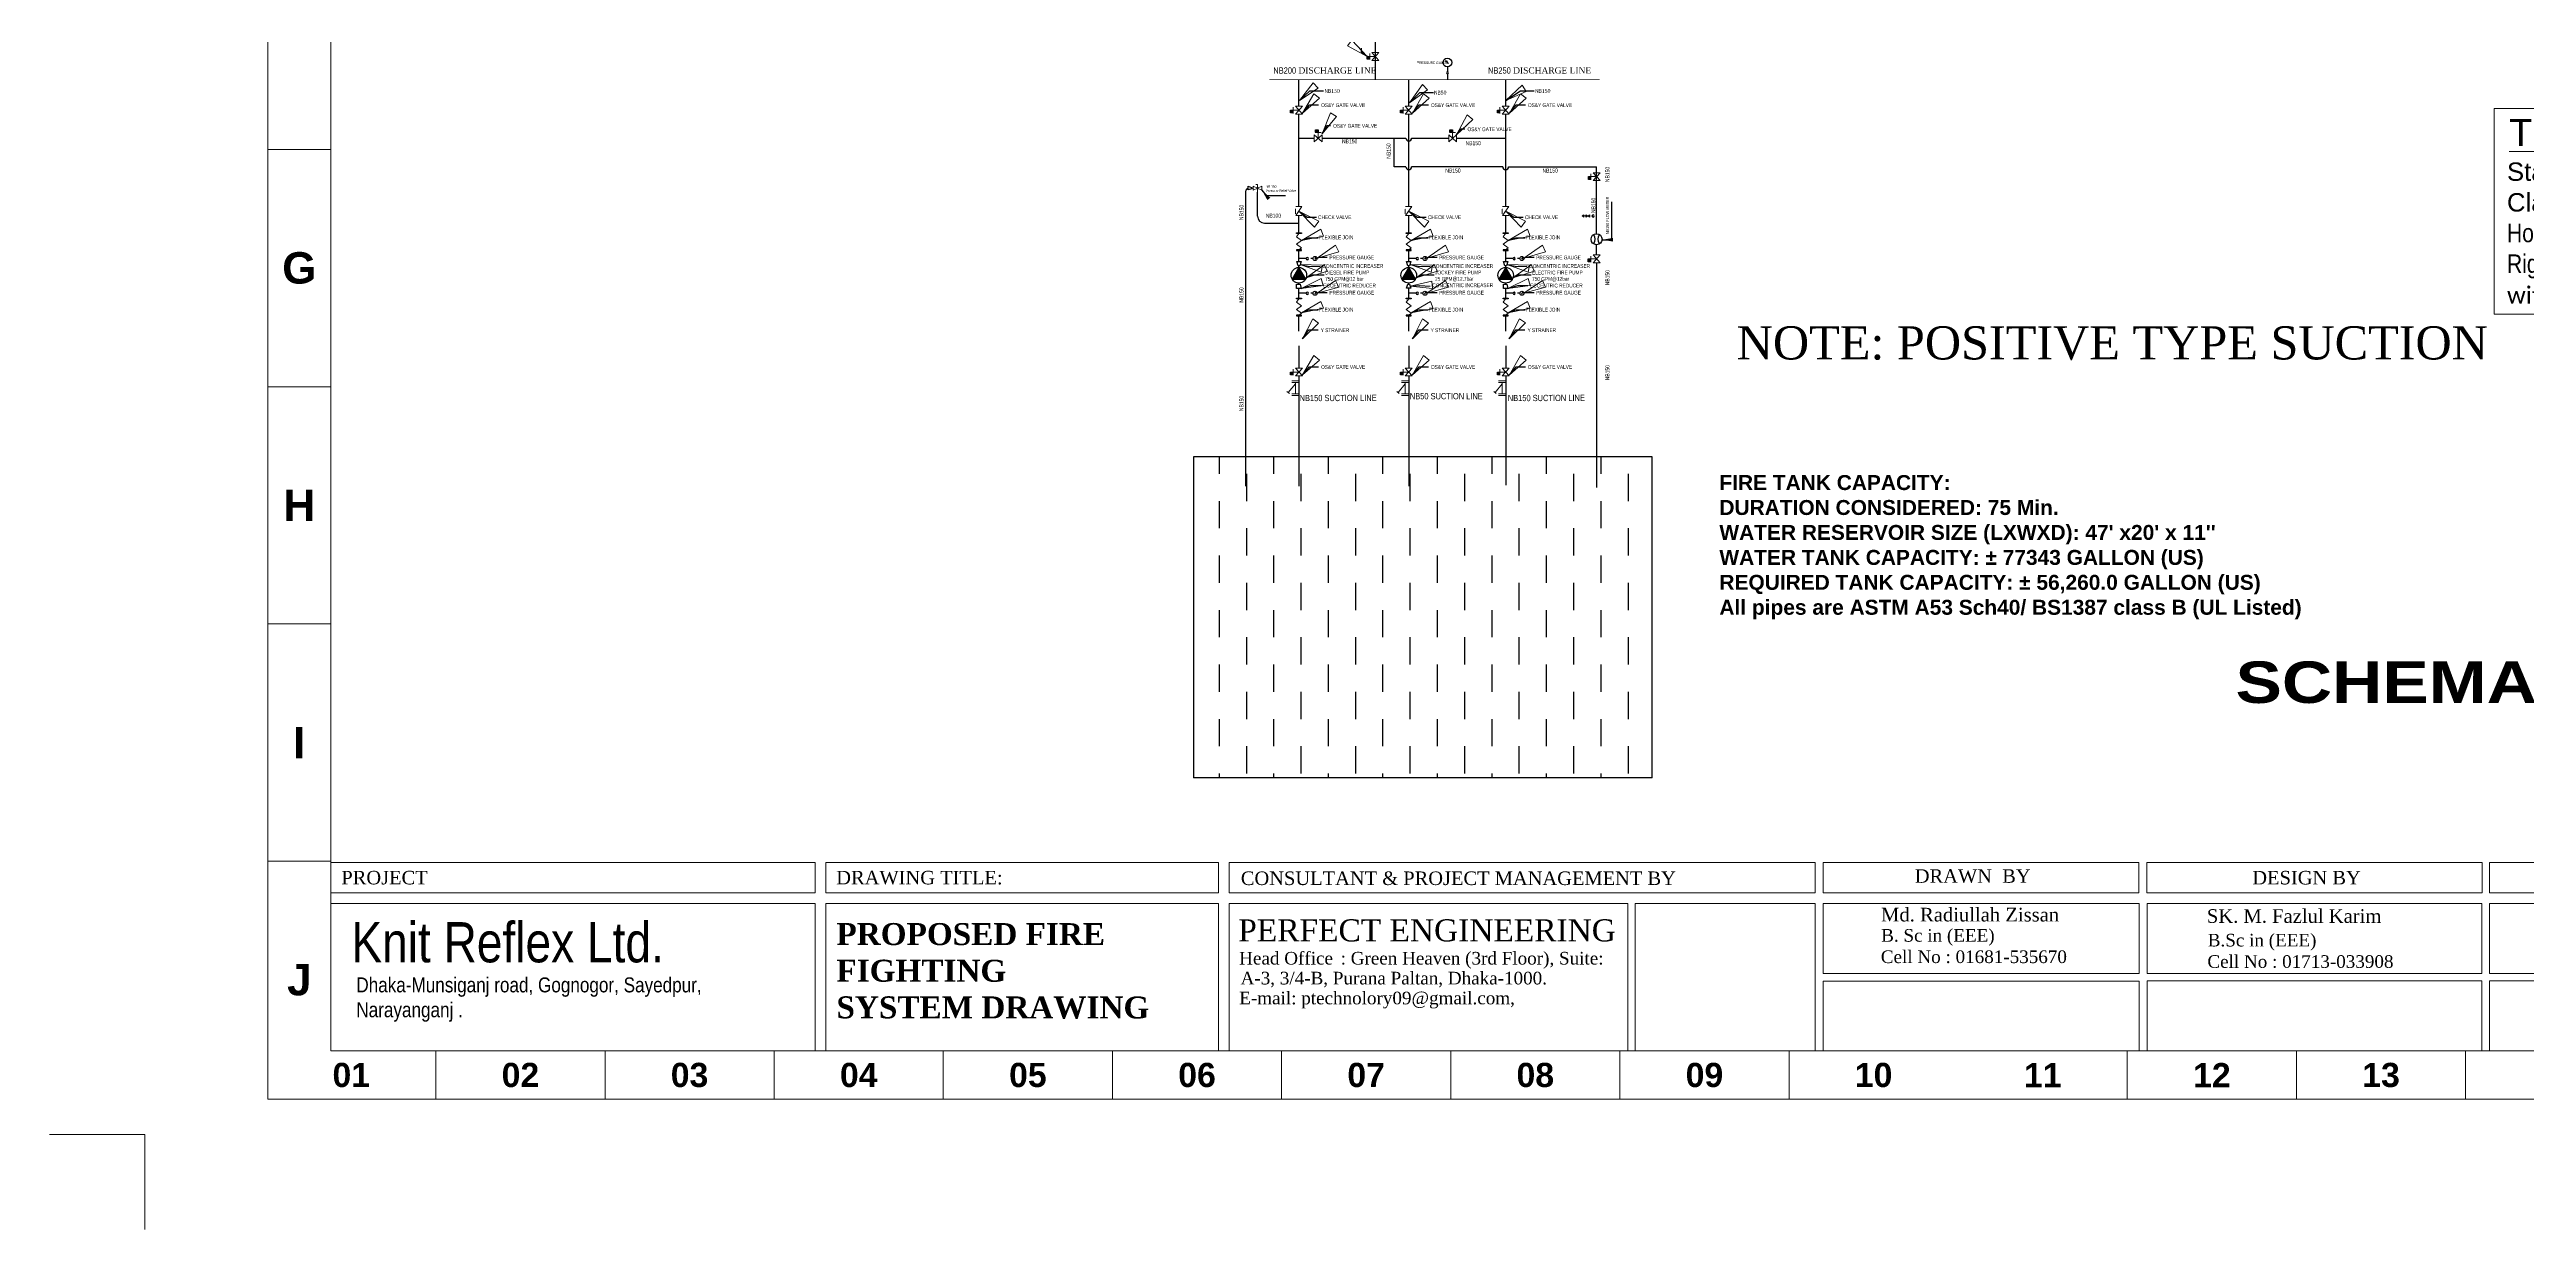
# Model space of a CAD drawing. Header units: inches. Extents: x -98933 to 1585249, y -3352739 to 192771.
# Drawn here: x 48363 to 51047, y 48562 to 49841 of the extents above; entities that cross this region are included whole.
import ezdxf

# ---------------------------------------------------------------- set-up
doc = ezdxf.new("R2010")
doc.units = ezdxf.units.IN
doc.header["$MEASUREMENT"] = 0
doc.linetypes.add('CONTINOUS', pattern=[0])
doc.linetypes.add('DASH', pattern=[0.35, 0.25, -0.1])
doc.layers.get('0').update_dxf_attribs({"lineweight": 0})
doc.layers.get('Defpoints').update_dxf_attribs({"lineweight": 0})
for name, color, linetype, lineweight in [('ADES FIRE SPRINKLER', 1, 'Continuous', 30), ('BODY', 7, 'Continuous', 5), ('Cable line', 1, 'Continuous', 25), ('DIM', 7, 'Continuous', 0), ('DIM.', 251, 'Continuous', 5), ('DIMENSION', 116, 'Continuous', 15), ('DIMENTION', 56, 'Continuous', 9), ('FF-VALVES', 170, 'Continuous', 18), ('Fire Line', 1, 'Continuous', 25), ('FITTINGS', 6, 'Continuous', 13), ('FPS- Flexible Joint', 1, 'Continuous', 25), ('hatch-1', 8, 'Continuous', 25), ('Inline', 7, 'Continuous', 0), ('NB 200', 1, 'Continuous', 25), ('Outline', 7, 'Continuous', 0), ('PIPE', 4, 'Continuous', 0), ('Pipe 100 mm', 1, 'Continuous', 25), ('pipe line', 1, 'Continuous', 25), ('Scale', 7, 'Continuous', 0), ('Scale_Text', 7, 'Continuous', 0), ('Text', 7, 'Continuous', 0), ('Text1', 7, 'Continuous', 13), ('TEXT_TITLEBOX', 7, 'Continuous', 13), ('Titelblk', 7, 'Continuous', 25), ('TITLE', 7, 'Continuous', 20), ('y strainer', 10, 'Continuous', 5)]:
    doc.layers.add(name, color=color, linetype=linetype, lineweight=lineweight)
doc.layers.add('FIREFIGHTING', color=241, linetype='Continuous')
doc.styles.add('A', font='ARIALN.TTF')
doc.styles.add('AREAL', font='arial.ttf')
doc.styles.add('MONOTEXT', font='txt')
doc.styles.add('rafik', font='arial.ttf')
doc.styles.add('SHT-TEXT-1', font='times.ttf', dxfattribs={"height": 12})
doc.styles.get("Standard").update_dxf_attribs({"font": 'arialbd.ttf', "height": 24})
doc.styles.add('SWISSLT', font='swisscl.ttf')
doc.styles.add('TEXT', font='arial.ttf')
doc.dimstyles.new('DIM-SEC', dxfattribs={"dimtxt": 15, "dimasz": 10, "dimexe": 1, "dimexo": 1, "dimgap": 0.09375, "dimtad": 1, "dimdec": 0, "dimlfac": 8, "dimzin": 3, "dimdsep": 46, "dimlunit": 4, "dimtxsty": 'A', "dimblk": 'OBLIQUE', "dimcen": 0.5, "dimdle": 0.5, "dimclrd": 256, "dimclre": 256, "dimclrt": 256, "dimadec": 0, "dimazin": 0, "dimtfac": 1, "dimtdec": 0, "dimtmove": 0, "dimatfit": 3, "dimldrblk": 'CLOSEDBLANK', "dimfxl": 1, "dimfrac": 2, "dimtolj": 1, "dimtzin": 0, "dimarcsym": 0})
doc.dimstyles.get("Standard").update_dxf_attribs({"dimtxt": 30, "dimasz": 12, "dimexe": 0.18, "dimexo": 0.0625, "dimgap": 0.09, "dimtad": 0, "dimtih": 1, "dimtoh": 1, "dimdec": 0, "dimzin": 0, "dimdsep": 46, "dimlunit": 4, "dimtxsty": 'Standard', "dimblk": 'ARCHTICK', "dimcen": 0.5, "dimclrd": 256, "dimclrt": 256, "dimaunit": 1, "dimadec": 3, "dimazin": 0, "dimtfac": 1, "dimtdec": 0, "dimtofl": 0, "dimtmove": 0, "dimatfit": 3, "dimfxl": 0.18, "dimtolj": 1, "dimtzin": 0, "dimlwd": -1, "dimarcsym": 0})

# ---------------------------------------------------------------- blocks, each defined once
blk = doc.blocks.new('_Oblique')
at = {"color": 0, "linetype": 'ByBlock', "lineweight": -2}
blk.add_line((-0.5, -0.5), (0.5, 0.5), dxfattribs=at)
blk = doc.blocks.new('SDFGSDGSD')
at = {"layer": 'DIMENSION', "color": 1}
for p, q in [((-87126, 9822), (-87118, 9822)), ((-87076, 9832), (-87118, 9812)), ((-87118, 9832), (-87076, 9812)), ((-87118, 9832), (-87118, 9812)), ((-87097, 9839), (-87106, 9839)), ((-87097, 9820), (-87099, 9817)), ((-87097, 9822), (-87097, 9839)), ((-87097, 9820), (-87097, 9803)), ((-87097, 9820), (-87096, 9817)), ((-87076, 9832), (-87076, 9812))]:
    blk.add_line(p, q, dxfattribs=at)
blk = doc.blocks.new('ball.v')
at = {"color": 7, "linetype": 'ByBlock', "lineweight": 13, "const_width": 1}
for points in [[(386990, 646537), (386990, 646888)], [(387146, 646537), (387146, 646995), (387395, 646995)], [(387302, 646537), (387302, 646888)], [(386990, 646713), (386687, 646713)], [(387302, 646713), (387601, 646713)]]:
    blk.add_lwpolyline(points, dxfattribs=at)
at = {"color": 7, "linetype": 'CONTINOUS'}
blk.add_circle((387146, 646713), 156, dxfattribs=at)
blk = doc.blocks.new('_ArchTick')
at = {"color": 0, "linetype": 'ByBlock', "const_width": 0.15}
blk.add_lwpolyline([(-0.5, -0.5), (0.5, 0.5)], dxfattribs=at)
blk = doc.blocks.new('FPS- Flexible Joint')
at = {"layer": 'FPS- Flexible Joint', "color": 1}
for points in [[(-4344.8, -11808.4), (-4344.8, -11801.7), (-4345.6, -11801.7), (-4345.6, -11808.4)], [(-4323.2, -11808.4), (-4323.2, -11801.7), (-4322.4, -11801.7), (-4322.4, -11808.4)]]:
    blk.add_lwpolyline(points, close=True, dxfattribs=at)
at = {"layer": 'FPS- Flexible Joint', "color": 1, "lineweight": 5}
blk.add_lwpolyline([(-4344.8, -11805), (-4342.3, -11808.4), (-4337.4, -11801.7), (-4332.5, -11808.4), (-4327.6, -11801.7), (-4323.2, -11805)], dxfattribs=at)
blk = doc.blocks.new('A$C47DA282D')
at = {"lineweight": -2}
h = blk.add_hatch(color=5, dxfattribs=at)
h.dxf.hatch_style = 1
h.paths.add_polyline_path([(205, 118), (169, 118), (169, 69), (205, 69)])
at = {"color": 1, "lineweight": 20, "ltscale": 2}
for p, q in [((0, 138), (122, 138)), ((122, 0), (0, 138)), ((0, 0), (122, 138)), ((61, 69), (205, 69)), ((161, 19), (161, 125)), ((122, 0), (0, 0))]:
    blk.add_line(p, q, dxfattribs=at)
at = {"lineweight": -2}
blk.add_lwpolyline([(205, 69), (169, 69), (169, 118), (205, 118)], close=True, dxfattribs=at)
blk = doc.blocks.new('A$C1F5D063A')
at = {"layer": 'y strainer', "linetype": 'Continuous'}
for p, q in [((0, 126), (0, 0)), ((30, 126), (30, 0)), ((30, 63), (225, 63)), ((55, 63), (205, -60)), ((225, 126), (225, 0)), ((254, 126), (254, 0)), ((222, -39), (188, -82))]:
    blk.add_line(p, q, dxfattribs=at)
blk = doc.blocks.new('A$C6DE15CEC')
at = {"color": 1, "lineweight": 20, "ltscale": 2}
for p, q in [((0, 0), (0, 110)), ((158, 0), (0, 110)), ((158, 110), (158, 0))]:
    blk.add_line(p, q, dxfattribs=at)
at = {"color": 7, "lineweight": 5}
blk.add_lwpolyline([(115, 116), (30, 116)], dxfattribs=at)
blk.add_solid([(115, 120), (139, 116), (115, 112)], dxfattribs=at)
blk = doc.blocks.new('A$C7E161618')
at = {"layer": 'pipe line', "color": 1, "lineweight": 0}
for p, q in [((3.3, 21.9), (0, 16.5)), ((0, 16.5), (6.7, 16.5)), ((6.7, 0), (0, 10.8)), ((6.7, 10.8), (0, 0)), ((0, 10.8), (6.7, 10.8)), ((0, 0), (6.7, 0)), ((6.7, 16.5), (3.3, 21.9)), ((3.3, 16.5), (3.3, 10.8))]:
    blk.add_line(p, q, dxfattribs=at)
blk = doc.blocks.new('111')
at = {"layer": 'FITTINGS', "color": 7, "ltscale": 5}
blk.add_lwpolyline([(-53221.5, 39959.8), (-52766, 39959.8), (-52766, 39814.9), (-53221.5, 39814.9)], close=True, dxfattribs=at)
at = {"layer": 'Text', "color": 7, "insert": (-53212.5, 39921.8), "char_height": 12.97, "width": 761.009, "attachment_point": 1, "style": 'AREAL'}
blk.add_mtext('{\\C0;Standpipe System : \\PClass III standpipe system - \\P\\fArial Narrow|b0|i0|c0|p34;Hose rack assembly (1.5"fixing on to a right angle valve),\\fCalibri|b0|i0|c0|p34;\\H0.9167x;\\P\\fArial Narrow|b0|i0|c0|p34;\\H1.091x;Right angle \\H0.9998x;valve Ø\\fCalibri|b0|i0|c0|p34;\\H0.9167x;40mm,\\fArial Narrow|b0|i0|c0|p34;\\H1.091x;Ø\\fCalibri|b0|i0|c0|p34;\\H0.9167x;40mm hose pipe (Length 30m) \\Pwith Diffuser Nozzle\\fArial|b0|i0|c0|p34;\\H1.091x; and 65mm Oblique landing valve}', dxfattribs=at)
at = {"layer": 'Text1', "color": 7, "style": 'rafik'}
blk.add_text('%%UTECHNICAL DATA', height=19.067, dxfattribs=at).set_placement((-53210.9, 39933.3))
blk = doc.blocks.new('PAGE')
at = {"layer": 'Inline', "color": 252, "lineweight": 15}
blk.add_lwpolyline([(178051640.63, 22656441.11), (178051640.63, 22657235.79), (178050505.36, 22657235.79), (178050505.36, 22656441.11)], close=True, dxfattribs=at)
at = {"layer": 'Outline', "color": 252, "lineweight": 15}
blk.add_line((178050483.42, 22656424.24), (178051662.57, 22656424.24), dxfattribs=at)
blk.add_lwpolyline([(178050483.42, 22657252.66), (178050483.42, 22656424.24)], dxfattribs=at)
at = {"layer": 'Scale', "color": 252, "lineweight": 9}
for p, q in [((178050483.42, 22656755.67), (178050505.36, 22656755.67)), ((178050483.42, 22656672.88), (178050505.36, 22656672.88)), ((178050483.42, 22656590.1), (178050505.36, 22656590.1)), ((178050483.42, 22656507.32), (178050505.36, 22656507.32)), ((178050542.02, 22656424.24), (178050542.02, 22656441.11)), ((178050601.02, 22656424.24), (178050601.02, 22656441.11)), ((178050660.01, 22656424.24), (178050660.01, 22656441.11)), ((178050719.01, 22656424.24), (178050719.01, 22656441.11)), ((178050778.01, 22656424.24), (178050778.01, 22656441.11)), ((178050837.01, 22656424.24), (178050837.01, 22656441.11)), ((178050896, 22656424.24), (178050896, 22656441.11)), ((178050955, 22656424.24), (178050955, 22656441.11)), ((178051014, 22656424.24), (178051014, 22656441.11)), ((178051131.99, 22656424.24), (178051131.99, 22656441.11)), ((178051190.99, 22656424.24), (178051190.99, 22656441.11)), ((178051249.99, 22656424.24), (178051249.99, 22656441.11))]:
    blk.add_line(p, q, dxfattribs=at)
at = {"layer": 'Scale_Text', "color": 252, "lineweight": 13, "attachment_point": 5}
for s, insert, char_height, width in [('G', (178050494.39, 22656714.27), 10.97, 8.3603), ('H', (178050494.39, 22656631.49), 10.97, 8.3603), ('I', (178050494.39, 22656548.71), 10.97, 8.3603), ('J', (178050494.39, 22656465.93), 10.97, 8.3603), ('01', (178050512.52, 22656432.67), 8.435, 2.5102), ('02', (178050571.52, 22656432.67), 8.435, 2.5102), ('03', (178050630.51, 22656432.67), 8.435, 2.5102), ('04', (178050689.51, 22656432.67), 8.435, 2.5102), ('05', (178050748.51, 22656432.67), 8.435, 2.5102), ('06', (178050807.51, 22656432.67), 8.435, 2.5102), ('07', (178050866.5, 22656432.67), 8.435, 2.5102), ('08', (178050925.5, 22656432.67), 8.435, 2.5102), ('09', (178050984.5, 22656432.67), 8.435, 2.5102), ('10', (178051043.5, 22656432.67), 8.435, 2.5102), ('11', (178051102.49, 22656432.67), 8.435, 2.5102), ('12', (178051161.49, 22656432.67), 8.435, 2.5102), ('13', (178051220.49, 22656432.67), 8.435, 2.5102)]:
    blk.add_mtext(s, dxfattribs=dict(at, insert=insert, char_height=char_height, width=width))
blk = doc.blocks.new('Title')
at = {"layer": 'Defpoints', "color": 1, "ltscale": 10}
blk.add_lwpolyline([(-102338.3, -88042.4), (-102338.3, -87942.4), (-102438.3, -87942.4)], dxfattribs=at)
at = {"layer": 'Titelblk', "color": 3, "linetype": 'Continuous', "lineweight": 0, "xscale": 3.014611567961765, "yscale": 3.014611567959946, "zscale": 3.014611567966516}
blk.add_blockref('PAGE', (-536855255.8, -68388224), dxfattribs=at)

msp = doc.modelspace()

# ---------------------------------------------------------------- hatches: boundary and pattern name
at = {"layer": 'DIMENSION', "linetype": 'ByBlock', "lineweight": -2}
for points in [[(49716.65, 49605.03), (49709.25, 49592.52), (49724.05, 49592.52)], [(49835.71, 49605.03), (49828.31, 49592.52), (49843.1, 49592.52)], [(49940.75, 49605.03), (49933.36, 49592.52), (49948.15, 49592.52)]]:
    msp.add_hatch(color=0, dxfattribs=at).paths.add_polyline_path(points)
at = {"layer": 'DIMENTION', "linetype": 'ByBlock', "lineweight": -2}
h = msp.add_hatch(dxfattribs=at)
h.set_pattern_fill('DASH', color=4, scale=236.322638, angle=90, style=0)
h.set_pattern_definition([(90, (81268.226, 5041.32), (-29.54033, 29.54033), [29.54033, -29.54033])])
h.paths.add_polyline_path([(50099.48, 49399.61), (49639.77, 49399.61), (49602.52, 49399.61), (49602.52, 49051.91), (49639.77, 49051.91), (50099.48, 49051.91)])

# ---------------------------------------------------------------- linework, layer by layer
at = {"linetype": 'ByBlock', "lineweight": -2, "ltscale": 2}
for p, q in [((49875.43, 49829.51), (49878.72, 49826.27)), ((49875.43, 49829.51), (49876.38, 49827.55)), ((49875.43, 49829.51), (49877.41, 49828.59)), ((49735.28, 49615.7), (49733.78, 49614.18)), ((49735.28, 49615.7), (49734.37, 49615.26)), ((49735.28, 49615.7), (49734.86, 49614.78)), ((49854.34, 49615.7), (49852.84, 49614.18)), ((49854.34, 49615.7), (49853.43, 49615.26)), ((49854.34, 49615.7), (49853.91, 49614.78)), ((49959.38, 49615.7), (49957.88, 49614.18)), ((49959.38, 49615.7), (49958.47, 49615.26)), ((49959.38, 49615.7), (49958.96, 49614.78)), ((49735.28, 49578.07), (49733.78, 49576.55)), ((49735.28, 49578.07), (49734.37, 49577.63)), ((49735.28, 49578.07), (49734.86, 49577.16)), ((49854.34, 49578.07), (49852.84, 49576.55)), ((49854.34, 49578.07), (49853.43, 49577.63)), ((49854.34, 49578.07), (49853.91, 49577.16)), ((49959.38, 49578.07), (49957.88, 49576.55)), ((49959.38, 49578.07), (49958.47, 49577.63)), ((49959.38, 49578.07), (49958.96, 49577.16))]:
    msp.add_line(p, q, dxfattribs=at)
at = {"color": 7, "lineweight": 30}
for p, q in [((50039.23, 49641.64), (50039.23, 49643.91)), ((50039.23, 49627.38), (50039.23, 49629.65))]:
    msp.add_line(p, q, dxfattribs=at)
at = {"linetype": 'ByBlock', "lineweight": -2, "ltscale": 2}
for centre, radius in [((49877.57, 49827.23), 4.75), ((49734.22, 49614.71), 2.2), ((49853.28, 49614.71), 2.2), ((49958.32, 49614.71), 2.2), ((49734.22, 49577.08), 2.2), ((49853.28, 49577.08), 2.2), ((49958.32, 49577.08), 2.2)]:
    msp.add_circle(centre, radius, dxfattribs=at)
at = {"color": 7, "lineweight": 30}
for centre, major_axis, start_param, end_param in [((50039.23, 49635.65), (4.24, 4.24), 3.9269908, 10.2101761), ((50030.09, 49635.65), (5.45, -5.45), 0.0767682, 1.4940281), ((50048.37, 49635.65), (5.45, -5.45), 3.2183608, 4.6356208)]:
    msp.add_ellipse(centre, major_axis=major_axis, ratio=1, start_param=start_param, end_param=end_param, dxfattribs=at)
at = {"layer": 'BODY', "color": 1, "lineweight": -2}
msp.add_line((49671.88, 49660.6), (49671.88, 49686.8), dxfattribs=at)
at = {"layer": 'DIMENSION', "color": 0, "linetype": 'ByBlock', "lineweight": -2}
for p, q in [((49716.65, 49605.03), (49709.25, 49592.52)), ((49724.05, 49592.52), (49716.65, 49605.03)), ((49835.71, 49605.03), (49828.31, 49592.52)), ((49843.1, 49592.52), (49835.71, 49605.03)), ((49940.75, 49605.03), (49933.36, 49592.52)), ((49948.15, 49592.52), (49940.75, 49605.03))]:
    msp.add_line(p, q, dxfattribs=at)
for points in [[(49709.25, 49592.52), (49724.05, 49592.52)], [(49828.31, 49592.52), (49843.1, 49592.52)], [(49933.36, 49592.52), (49948.15, 49592.52)]]:
    msp.add_lwpolyline(points, dxfattribs=at)
for centre in [(49716.65, 49596.59), (49835.71, 49596.59), (49940.75, 49596.59)]:
    msp.add_circle(centre, 8.44, dxfattribs=at)
at = {"layer": 'DIMENTION', "color": 1, "linetype": 'ByBlock', "lineweight": -2}
for p, q in [((49877.57, 49822.48), (49877.57, 49817.17)), ((49877.57, 49815.08), (49877.57, 49808.52)), ((49724.58, 49614.71), (49716.65, 49614.71)), ((49732.02, 49614.71), (49729.56, 49614.71)), ((49843.64, 49614.71), (49835.71, 49614.71)), ((49851.08, 49614.71), (49848.62, 49614.71)), ((49948.68, 49614.71), (49940.75, 49614.71)), ((49956.12, 49614.71), (49953.66, 49614.71)), ((49724.58, 49577.08), (49716.65, 49577.08)), ((49732.02, 49577.08), (49729.56, 49577.08)), ((49843.64, 49577.08), (49835.71, 49577.08)), ((49851.08, 49577.08), (49848.62, 49577.08)), ((49948.68, 49577.08), (49940.75, 49577.08)), ((49956.12, 49577.08), (49953.66, 49577.08))]:
    msp.add_line(p, q, dxfattribs=at)
at = {"layer": 'DIMENTION', "lineweight": -2}
for p, q in [((49661.58, 49689.06), (49661.58, 49693.01)), ((49661.58, 49693.01), (49665.45, 49691.8)), ((49665.44, 49690.27), (49661.58, 49689.06)), ((49665.45, 49691.8), (49665.44, 49690.27)), ((49714.27, 49611.36), (49719.04, 49611.36)), ((49715.72, 49606.69), (49714.27, 49611.36)), ((49717.58, 49606.68), (49715.72, 49606.69)), ((49719.04, 49611.36), (49717.58, 49606.68)), ((49833.33, 49611.36), (49838.1, 49611.36)), ((49834.78, 49606.69), (49833.33, 49611.36)), ((49836.64, 49606.68), (49834.78, 49606.69)), ((49838.1, 49611.36), (49836.64, 49606.68)), ((49938.37, 49611.36), (49943.15, 49611.36)), ((49939.83, 49606.69), (49938.37, 49611.36)), ((49941.68, 49606.68), (49939.83, 49606.69)), ((49943.15, 49611.36), (49941.68, 49606.68)), ((49714.26, 49587.04), (49718.04, 49587.04)), ((49714.26, 49582.37), (49714.26, 49587.04)), ((49719.04, 49582.37), (49714.26, 49582.37)), ((49718.04, 49587.04), (49719.04, 49582.37)), ((49833.32, 49582.43), (49834.79, 49587.1)), ((49838.1, 49582.43), (49833.32, 49582.43)), ((49834.79, 49587.1), (49836.64, 49587.1)), ((49836.64, 49587.1), (49838.1, 49582.43)), ((49938.36, 49587.04), (49942.15, 49587.04)), ((49938.36, 49582.37), (49938.36, 49587.04)), ((49943.14, 49582.37), (49938.36, 49582.37)), ((49942.15, 49587.04), (49943.14, 49582.37))]:
    msp.add_line(p, q, dxfattribs=at)
at = {"layer": 'DIMENTION', "color": 4, "linetype": 'ByBlock', "lineweight": -2}
for p, q in [((49639.77, 49399.61), (49602.52, 49399.61)), ((49602.52, 49399.61), (49602.52, 49051.91)), ((50099.48, 49399.61), (49639.77, 49399.61)), ((50099.48, 49051.91), (50099.48, 49399.61)), ((49639.77, 49051.91), (49602.52, 49051.91)), ((50099.48, 49051.91), (49639.77, 49051.91))]:
    msp.add_line(p, q, dxfattribs=at)
at = {"layer": 'Fire Line', "color": 1, "lineweight": -2}
for p, q in [((49716.65, 49779.83), (49716.65, 49808.53)), ((49835.71, 49779.83), (49835.71, 49808.53)), ((49940.75, 49779.83), (49940.75, 49808.53)), ((49679.34, 49653.15), (49716.65, 49653.15)), ((49716.65, 49487.45), (49716.65, 49367.77)), ((49835.71, 49487.46), (49835.71, 49367.77)), ((49940.75, 49487.45), (49940.75, 49368.85))]:
    msp.add_line(p, q, dxfattribs=at)
at = {"layer": 'Fire Line', "lineweight": -2, "ltscale": 40}
for p, q in [((49716.65, 49745.17), (49733.42, 49745.17)), ((49741.93, 49745.17), (49832.56, 49745.17)), ((49820.06, 49714.16), (49820.06, 49745.17)), ((49838.86, 49745.17), (49879.03, 49745.17)), ((49887.54, 49745.17), (49940.75, 49745.17))]:
    msp.add_line(p, q, dxfattribs=at)
for points in [[(49716.65, 49670.97), (49716.65, 49771.32)], [(49835.71, 49670.97), (49835.71, 49771.32)], [(49940.75, 49670.97), (49940.75, 49771.32)], [(49716.65, 49642.47), (49716.65, 49661.35)], [(49835.71, 49642.47), (49835.71, 49661.35)], [(49940.75, 49642.47), (49940.75, 49661.35)], [(49716.65, 49611.36), (49716.65, 49623.53)], [(49716.65, 49605), (49716.65, 49606.68)], [(49835.71, 49611.36), (49835.71, 49623.53)], [(49835.71, 49605), (49835.71, 49606.68)], [(49940.75, 49611.36), (49940.75, 49623.53)], [(49940.75, 49605), (49940.75, 49606.68)], [(49716.65, 49587.04), (49716.65, 49588.15)], [(49716.65, 49571.73), (49716.65, 49582.43)], [(49835.71, 49587.04), (49835.71, 49588.15)], [(49835.71, 49571.73), (49835.71, 49582.43)], [(49940.75, 49587.04), (49940.75, 49588.15)], [(49940.75, 49571.73), (49940.75, 49582.43)], [(49716.65, 49536.15), (49716.65, 49552.74)], [(49835.71, 49536.15), (49835.71, 49552.74)], [(49940.75, 49536.15), (49940.75, 49552.74)], [(49716.65, 49520.16), (49716.65, 49495.96)], [(49835.71, 49520.16), (49835.71, 49495.96)], [(49940.75, 49520.16), (49940.75, 49495.96)]]:
    msp.add_lwpolyline(points, dxfattribs=at)
for centre in [(49835.71, 49745.17), (49835.71, 49714.16), (49940.75, 49714.16)]:
    msp.add_arc(centre, 3.15, 180, 0, dxfattribs=at)
at = {"layer": 'NB 200', "color": 1, "linetype": 'ByBlock', "lineweight": -2, "ltscale": 3}
msp.add_line((49799.6, 49808.53), (49799.6, 49861.94), dxfattribs=at)
at = {"layer": 'NB 200', "color": 1, "linetype": 'ByBlock', "lineweight": -2, "ltscale": 3, "const_width": 0.683}
msp.add_lwpolyline([(50042.6, 49808.53), (49684.53, 49808.53)], dxfattribs=at)
at = {"layer": 'PIPE', "color": 1, "linetype": 'ByBlock', "lineweight": -2, "ltscale": 3}
for p, q in [((49832.56, 49714.16), (49820.06, 49714.16)), ((49937.6, 49714.16), (49838.86, 49714.16)), ((49943.91, 49714.16), (50039.23, 49714.16)), ((50039.23, 49643.91), (50039.23, 49714.16)), ((50039.23, 49618.59), (50039.23, 49627.38)), ((50039.23, 49610.08), (50039.23, 49366.52))]:
    msp.add_line(p, q, dxfattribs=at)
msp.add_arc((49679.34, 49660.6), 7.46, 180, 270, dxfattribs=at)
at = {"layer": 'Pipe 100 mm', "lineweight": -2, "ltscale": 10}
msp.add_line((49658.76, 49685.43), (49658.76, 49367.85), dxfattribs=at)
msp.add_arc((49663.66, 49686.48), 5.01, 114.45165, 192.02551, dxfattribs=at)
at = {"layer": 'TEXT_TITLEBOX'}
for p, q in [((48667.56, 48927.02), (48667.56, 48959.84)), ((48667.56, 48959.84), (49192.65, 48959.84)), ((49192.65, 48959.84), (49192.65, 48927.02)), ((49204.17, 48927.02), (49204.17, 48959.84)), ((49204.17, 48959.84), (49629.43, 48959.84)), ((49629.43, 48959.84), (49629.43, 48927.02)), ((49640.95, 48927.02), (49640.95, 48959.84)), ((49640.95, 48959.84), (50276.23, 48959.84)), ((50276.23, 48959.84), (50276.23, 48927.02)), ((50284.92, 48927.02), (50284.92, 48959.84)), ((50284.92, 48959.84), (50626.83, 48959.84)), ((50626.83, 48959.84), (50626.83, 48927.02)), ((50635.66, 48927.02), (50635.66, 48959.84)), ((50635.66, 48959.84), (50998.79, 48959.84)), ((50998.79, 48959.84), (50998.79, 48927.02)), ((51006.73, 48927.02), (51006.73, 48959.84)), ((51006.73, 48959.84), (51385.41, 48959.84)), ((49192.65, 48927.02), (48667.56, 48927.02)), ((48667.56, 48755.74), (48667.56, 48915.5)), ((48667.56, 48915.5), (49192.65, 48915.5)), ((49192.65, 48915.5), (49192.65, 48755.74)), ((49629.43, 48927.02), (49204.17, 48927.02)), ((49204.17, 48755.74), (49204.17, 48915.5)), ((49204.17, 48915.5), (49629.47, 48915.5)), ((49629.47, 48915.5), (49629.47, 48755.74)), ((50276.23, 48927.02), (49640.95, 48927.02)), ((49640.98, 48755.74), (49640.98, 48915.5)), ((49640.98, 48915.5), (50073.06, 48915.5)), ((50073.06, 48915.5), (50073.06, 48755.74)), ((50080.91, 48755.74), (50080.91, 48915.5)), ((50080.91, 48915.5), (50276.29, 48915.5)), ((50276.29, 48915.5), (50276.29, 48755.74)), ((50284.8, 48839.64), (50284.8, 48915.45)), ((50284.8, 48915.45), (50627.06, 48915.45)), ((50626.83, 48927.02), (50284.92, 48927.02)), ((50627.06, 48915.45), (50627.06, 48839.64)), ((50998.79, 48927.02), (50635.66, 48927.02)), ((50635.76, 48839.69), (50635.76, 48915.5)), ((50635.76, 48915.5), (50998.66, 48915.5)), ((50998.66, 48915.5), (50998.66, 48839.69)), ((51385.41, 48927.02), (51006.73, 48927.02)), ((51006.86, 48839.69), (51006.86, 48915.5)), ((51006.86, 48915.5), (51385.52, 48915.5)), ((50627.06, 48839.64), (50284.8, 48839.64)), ((50284.8, 48755.69), (50284.8, 48831.5)), ((50284.8, 48831.5), (50627.06, 48831.5)), ((50627.06, 48831.5), (50627.06, 48755.69)), ((50998.66, 48839.69), (50635.76, 48839.69)), ((50635.76, 48755.74), (50635.76, 48831.55)), ((50635.76, 48831.55), (50998.66, 48831.55)), ((50998.66, 48831.55), (50998.66, 48755.74)), ((51385.52, 48839.69), (51006.86, 48839.69)), ((51006.86, 48755.74), (51006.86, 48831.55)), ((51006.86, 48831.55), (51385.52, 48831.55)), ((49192.65, 48755.74), (48667.56, 48755.74)), ((49629.47, 48755.74), (49204.17, 48755.74)), ((50073.06, 48755.74), (49640.98, 48755.74)), ((50276.29, 48755.74), (50080.91, 48755.74)), ((50627.06, 48755.69), (50284.8, 48755.69)), ((50998.66, 48755.74), (50635.76, 48755.74)), ((51385.52, 48755.74), (51006.86, 48755.74))]:
    msp.add_line(p, q, dxfattribs=at)

# ---------------------------------------------------------------- block references
at = {"layer": 'ADES FIRE SPRINKLER', "linetype": 'Continuous', "lineweight": -2}
for p, xscale, yscale, zscale, rotation in [((54201.58, 52404.63), -0.006686137930955738, 0.006686137901851907, 0.0066861379282019, 90), ((46902.4, 54894.78), -0.008092925127130002, 0.008092925098026171, 0.0080929251278186, 180)]:
    msp.add_blockref('ball.v', p, dxfattribs=dict(at, xscale=xscale, yscale=yscale, zscale=zscale, rotation=rotation))
at = {"layer": 'ADES FIRE SPRINKLER', "linetype": 'Continuous', "lineweight": -2, "xscale": -0.008092925127130002, "yscale": 0.008092925098026171, "zscale": 0.0080929251278186}
for p in [(52858.99, 44380.91), (52978.05, 44380.91), (53083.09, 44380.91), (52858.99, 44343.28), (52978.05, 44343.28), (53083.09, 44343.28)]:
    msp.add_blockref('ball.v', p, dxfattribs=at)
at = {"layer": 'DIM', "lineweight": -2, "rotation": 90}
for name, p, xscale, yscale, zscale in [('A$C7E161618', (50031.83, 49659.72), 0.3784429529041518, 0.3784429529041518, 0.3784429528966227), ('FPS- Flexible Joint', (40063.22, 53177.07), 0.817738290905254, 0.8177382911671884, 0.8177382915042771), ('FPS- Flexible Joint', (40182.28, 53177.07), 0.817738290905254, 0.8177382911671884, 0.8177382915042771), ('FPS- Flexible Joint', (40287.32, 53177.07), 0.817738290905254, 0.8177382911671884, 0.8177382915042771), ('FPS- Flexible Joint', (40063.22, 53106.28), 0.817738290905254, 0.8177382911671884, 0.8177382915042771), ('FPS- Flexible Joint', (40182.28, 53106.28), 0.817738290905254, 0.8177382911671884, 0.8177382915042771), ('FPS- Flexible Joint', (40287.32, 53106.28), 0.817738290905254, 0.8177382911671884, 0.8177382915042771)]:
    msp.add_blockref(name, p, dxfattribs=dict(at, xscale=xscale, yscale=yscale, zscale=zscale))
at = {"layer": 'DIMENSION', "color": 7, "linetype": 'ByBlock', "lineweight": -2, "xscale": 0.2259526047273539, "yscale": 0.2259526047564577, "zscale": 0.2259526047386664}
msp.add_blockref('SDFGSDGSD', (69351.71, 47471.73), dxfattribs=at)
at = {"layer": 'FF-VALVES', "lineweight": -2}
for name, p, xscale, yscale, zscale, rotation in [('A$C47DA282D', (49803.37, 49838.05), 0.06180351896909997, 0.06180351931834593, 0.0618035192744812, 180), ('A$C47DA282D', (49720.42, 49779.83), 0.06180351896909997, 0.06180351931834593, 0.0618035192744812, 180), ('A$C47DA282D', (49839.48, 49779.83), 0.06180351896909997, 0.06180351931834593, 0.0618035192744812, 180), ('A$C47DA282D', (49944.52, 49779.83), 0.06180351896909997, 0.06180351931834593, 0.0618035192744812, 180), ('A$C47DA282D', (49741.93, 49741.4), 0.0618035189982038, 0.06180351931834593, 0.0618035192744812, 90), ('A$C47DA282D', (49887.54, 49741.4), 0.0618035189982038, 0.06180351931834593, 0.0618035192744812, 90), ('A$C47DA282D', (50043, 49707.79), 0.06180351896909997, 0.06180351931834593, 0.0618035192744812, 180), ('A$C6DE15CEC', (49719.99, 49661.35), 0.06085151643492281, 0.06085151643492281, 0.0608515164593128, 90), ('A$C6DE15CEC', (49839.05, 49661.35), 0.06085151643492281, 0.06085151643492281, 0.0608515164593128, 90), ('A$C6DE15CEC', (49944.1, 49661.35), 0.06085151643492281, 0.06085151643492281, 0.0608515164593128, 90), ('A$C47DA282D', (50042.97, 49618.59), 0.06180351896909997, 0.06180351931834593, 0.0618035192744812, 180), ('A$C47DA282D', (49720.42, 49495.97), 0.06180351896909997, 0.06180351931834593, 0.0618035192744812, 180), ('A$C47DA282D', (49839.48, 49495.97), 0.06180351896909997, 0.06180351931834593, 0.0618035192744812, 180), ('A$C47DA282D', (49944.52, 49495.97), 0.06180351896909997, 0.06180351931834593, 0.0618035192744812, 180), ('A$C1F5D063A', (49708.86, 49482.22), 0.06289521272992715, 0.06289521272992715, 0.0628952127513353, 270), ('A$C1F5D063A', (49827.92, 49482.22), 0.06289521272992715, 0.06289521272992715, 0.0628952127513353, 270), ('A$C1F5D063A', (49932.97, 49482.22), 0.06289521272992715, 0.06289521272992715, 0.0628952127513353, 270)]:
    msp.add_blockref(name, p, dxfattribs=dict(at, xscale=xscale, yscale=yscale, zscale=zscale, rotation=rotation))
at = {"layer": 'FIREFIGHTING', "color": 201, "xscale": 1.53757659799885, "yscale": 1.537576597969746, "zscale": 1.537576597972144}
msp.add_blockref('111', (132844.06, -11663.96), dxfattribs=at)
at = {"layer": 'TITLE', "xscale": 1.030567399780921, "yscale": 1.030567399780921, "zscale": 1.030567391253714}
msp.add_blockref('Title', (153932.48, 139295.73), dxfattribs=at)

# ---------------------------------------------------------------- texts
at = {"color": 7, "linetype": 'ByBlock', "lineweight": -2, "attachment_point": 1, "style": 'SWISSLT'}
for s, insert, char_height, width, rotation in [('{\\C0;NB200\\fTimes New Roman|b0|i0|c0|p18; DISCHARGE LINE}', (49688.97, 49821.93), 6.7786, 255.0399, 0.10109), ('{\\C0;PRESSURE GAUGE}', (49844.54, 49828.4), 2.8837, 178.5279, 0.10109), ('{\\C0;NB250\\fTimes New Roman|b0|i0|c0|p18; DISCHARGE LINE}', (49921.6, 49821.93), 6.7786, 255.0399, 0.10109), ('{\\C0;NB\\fTimes New Roman|b0|i0|c0|p18;150 }', (49744.5, 49798.41), 4.1196, 255.0399, 0.10109), ('{\\C0;NB\\fTimes New Roman|b0|i0|c0|p18;150 }', (49972.71, 49798.41), 4.1196, 255.0399, 0.10109), ('{\\C0;OS&Y GATE VALVE}', (49740.75, 49783.03), 4.1196, 255.0399, 0.10109), ('{\\C0;OS&Y GATE VALVE}', (49859.81, 49783.03), 4.1196, 255.0399, 0.10109), ('{\\C0;OS&Y GATE VALVE}', (49964.85, 49783.03), 4.1196, 255.0399, 0.10109), ('{\\C0;OS&Y GATE VALVE}', (49753.75, 49760.65), 4.1196, 255.0399, 0.10109), ('{\\C0;NB150}', (49763.4, 49743.94), 4.3383, 408.0638, 0.10109), ('{\\C0;NB150}', (49811.68, 49722.92), 4.3383, 408.0638, 90.10109), ('{\\C0;NB150}', (49897.25, 49741.92), 4.3383, 408.0638, 0.10109), ('{\\C0;OS&Y GATE VALVE}', (49899.36, 49756.88), 4.1196, 255.0399, 0.10109), ('{\\C0;NB150}', (49875.34, 49712.26), 4.3383, 408.0638, 0.10109), ('{\\C0;NB150}', (49980.61, 49712.26), 4.3383, 408.0638, 0.10109), ('{\\C0;NB150}', (50048.86, 49697.57), 4.3383, 408.0638, 90.10109), ('{\\C0;NB 150\\PPressure Relief Valve}', (49680.97, 49694.07), 2.7114, 255.0399, 0.10109), ('{\\C0;NB150}', (49652.31, 49656.43), 4.3383, 408.0638, 90.10109), ('{\\C0;NB100}', (49680.78, 49663.38), 4.3383, 408.0638, 0.10109), ('{\\C0;CHECK VALVE}', (49737.47, 49661.55), 4.1196, 255.0399, 0.10109), ('{\\C0;CHECK VALVE}', (49856.53, 49661.55), 4.1196, 255.0399, 0.10109), ('{\\C0;CHECK VALVE}', (49961.58, 49661.55), 4.1196, 255.0399, 0.10109), ('{\\C0;NB150}', (50033.64, 49664.06), 4.3383, 408.0638, 90.10109), ('{\\C0;NB150 FLOW METER}', (50049.44, 49641.08), 3.2537, 306.0478, 90.10109), ('{\\C0;FLEXIBLE JOIN}', (49738.44, 49639.66), 4.1196, 255.0399, 0.10109), ('{\\C0;FLEXIBLE JOIN}', (49857.5, 49639.66), 4.1196, 255.0399, 0.10109), ('{\\C0;FLEXIBLE JOIN}', (49962.55, 49639.66), 4.1196, 255.0399, 0.10109), ('{\\C0;CONCENTRIC INCREASER}', (49742.23, 49608.58), 4.1196, 255.0399, 0.10109), ('{\\C0;DIESEL FIRE PUMP \\P750 GPM@12 bar}', (49745.13, 49601.5), 4.1196, 255.0399, 0.10109), ('{\\C0;PRESSURE GAUGE}', (49749.72, 49617.88), 4.1196, 255.0399, 0.10109), ('{\\C0;CONCENTRIC INCREASER}', (49861.29, 49608.58), 4.1196, 255.0399, 0.10109), ('{\\C0;JOCKEY FIRE PUMP \\P25 GPM@12.7bar}', (49864.19, 49601.63), 4.1196, 255.0399, 0.10109), ('{\\C0;PRESSURE GAUGE}', (49868.78, 49617.88), 4.1196, 255.0399, 0.10109), ('{\\C0;CONCENTRIC INCREASER}', (49966.33, 49608.58), 4.1196, 255.0399, 0.10109), ('{\\C0;ELECTRIC FIRE PUMP \\P750 GPM@12bar}', (49969.23, 49601.5), 4.1196, 255.0399, 0.10109), ('{\\C0;PRESSURE GAUGE}', (49973.83, 49617.88), 4.1196, 255.0399, 0.10109), ('{\\C0;NB150}', (49652.31, 49566.9), 4.3383, 408.0638, 90.10109), ('{\\C0;ECCENTRIC REDUCER}', (49743.13, 49587.41), 4.1196, 255.0399, 0.10109), ('{\\C0;PRESSURE GAUGE}', (49749.72, 49579.69), 4.1196, 255.0399, 0.10109), ('{\\C0;CONCENTRIC INCREASER}', (49861.29, 49587.7), 4.1196, 255.0399, 0.10109), ('{\\C0;PRESSURE GAUGE}', (49868.78, 49579.69), 4.1196, 255.0399, 0.10109), ('{\\C0;ECCENTRIC REDUCER}', (49967.23, 49587.41), 4.1196, 255.0399, 0.10109), ('{\\C0;PRESSURE GAUGE}', (49973.83, 49579.69), 4.1196, 255.0399, 0.10109), ('{\\C0;NB150}', (50048.86, 49585.67), 4.3383, 408.0638, 90.10109), ('{\\C0;FLEXIBLE JOIN}', (49738.44, 49561.29), 4.1196, 255.0399, 0.10109), ('{\\C0;FLEXIBLE JOIN}', (49857.5, 49561.29), 4.1196, 255.0399, 0.10109), ('{\\C0;FLEXIBLE JOIN}', (49962.55, 49561.29), 4.1196, 255.0399, 0.10109), ('{\\C0;Y STRAINER}', (49740.33, 49539.04), 4.1196, 255.0399, 0.10109), ('{\\C0;Y STRAINER}', (49859.39, 49539.04), 4.1196, 255.0399, 0.10109), ('{\\C0;Y STRAINER}', (49964.43, 49539.04), 4.1196, 255.0399, 0.10109), ('{\\C0;OS&Y GATE VALVE}', (49740.75, 49499.17), 4.1196, 255.0399, 0.10109), ('{\\C0;OS&Y GATE VALVE}', (49859.81, 49499.17), 4.1196, 255.0399, 0.10109), ('{\\C0;OS&Y GATE VALVE}', (49964.85, 49499.17), 4.1196, 255.0399, 0.10109), ('{\\C0;NB150}', (50048.86, 49482.68), 4.3383, 408.0638, 90.10109), ('{\\C0;NB150 SUCTION LINE}', (49717.42, 49466.87), 6.7786, 255.0399, 0.10109), ('{\\C0;NB50 SUCTION LINE}', (49836.91, 49468.85), 6.7786, 255.0399, 0.10109), ('{\\C0;NB150 SUCTION LINE}', (49943.07, 49466.87), 6.7786, 255.0399, 0.10109), ('{\\C0;NB150}', (49652.31, 49449.32), 4.3383, 408.0638, 90.10109)]:
    msp.add_mtext(s, dxfattribs=dict(at, insert=insert, char_height=char_height, width=width, rotation=rotation))
at = {"color": 7, "linetype": 'ByBlock', "lineweight": -2, "insert": (49863.17, 49796.59), "char_height": 4.1196, "attachment_point": 1, "rotation": 0.10109, "style": 'SWISSLT'}
msp.add_mtext('{\\C0;NB\\fTimes New Roman|b0|i0|c0|p18;50 }', dxfattribs=at)
at = {"color": 7, "insert": (49215.55, 48842.44), "char_height": 23.8346, "width": 339.5785, "attachment_point": 4, "rotation": 359.97233}
msp.add_mtext('\\pt2106;{\\fTimes New Roman|b1|i0|c0|p18;\\C256;PROPOSED FIRE  FIGHTING  \\PSYSTEM DRAWING }', dxfattribs=at)
at = {"layer": 'Cable line', "color": 4, "linetype": 'DASH', "lineweight": 25, "ltscale": 100000, "insert": (50172.34, 49379.98), "char_height": 16.2222, "width": 697.6984, "attachment_point": 1}
msp.add_mtext("{\\C0;FIRE TANK CAPACITY:\\PDURATION CONSIDERED: 75 Min.\\PWATER RESERVOIR SIZE (LXWXD): 47' x20' x 11''\\PWATER TANK CAPACITY: %%P 77343 GALLON (US)\\PREQUIRED TANK CAPACITY: %%P 56,260.0 GALLON (US)\\PAll pipes are ASTM A53 Sch40/ BS1387 class B (UL Listed)}", dxfattribs=at)
at = {"layer": 'DIM.', "color": 5, "lineweight": 13, "insert": (48859.25, 48836.88), "char_height": 43.5831, "width": 1180.5603, "attachment_point": 5, "style": 'TEXT'}
msp.add_mtext('{\\fArial Narrow|b0|i0|c0|p34;Knit Reflex Ltd.\\C256;\\P\\pt16.35934;\\fSwis721 BT|b1|i0|c0|p34;\\C7; }', dxfattribs=at)
at = {"layer": 'Text', "color": 56, "insert": (48695.32, 48811.37), "char_height": 16.1877, "width": 620.5501, "attachment_point": 4, "style": 'MONOTEXT'}
msp.add_mtext('{\\fArial Narrow|b0|i0|c0|p34;\\C7;Dhaka-Munsiganj road, Gognogor, Sayedpur, \\PNarayanganj .}', dxfattribs=at)
at = {"layer": 'TEXT_TITLEBOX', "lineweight": 25, "style": 'SHT-TEXT-1'}
for s, height, p in [('PROJECT', 14.668, (48679.08, 48936.26)), ('DRAWING TITLE:', 14.668, (49215.34, 48936.26)), ('CONSULTANT & PROJECT MANAGEMENT BY', 14.668, (49653.77, 48935.56)), ('DRAWN  BY', 14.668, (50384.04, 48937.97)), ('DESIGN BY', 14.668, (50749.77, 48936.19)), ('Md. Radiullah Zissan', 14.7893, (50347.54, 48896.05)), ('SK. M. Fazlul Karim', 14.7893, (50700.49, 48894.55)), ('B. Sc in (EEE)', 13.6938, (50347.65, 48874.13)), ('B.Sc in (EEE)', 13.6938, (50701.52, 48868.95)), ('Cell No : 01681-535670', 13.6938, (50347.26, 48850.96)), ('Cell No : 01713-033908', 13.6938, (50701.13, 48845.78))]:
    msp.add_text(s, height=height, dxfattribs=at).set_placement(p)
at = {"layer": 'TEXT_TITLEBOX', "color": 1, "lineweight": 25, "style": 'SHT-TEXT-1'}
msp.add_text('PERFECT ENGINEERING', height=23.9624, dxfattribs=at).set_placement((49650.98, 48874.45))
at = {"layer": 'TEXT_TITLEBOX', "color": 7, "lineweight": 25, "style": 'SHT-TEXT-1'}
for s, p in [('Head Office', (49652, 48849.36)), (': Green Heaven (3rd Floor), Suite:', (49761.91, 48849.36)), ('A-3, 3/4-B, Purana Paltan, Dhaka-1000.', (49653.5, 48827.8)), ('E-mail: ptechnolory09@gmail.com,', (49652.02, 48806.23))]:
    msp.add_text(s, height=13.6928, dxfattribs=at).set_placement(p)
at = {"layer": 'TEXT_TITLEBOX', "lineweight": -2, "attachment_point": 1, "style": 'SHT-TEXT-1'}
for s, insert, char_height, width in [('NOTE: POSITIVE TYPE SUCTION', (50191.06, 49541.31), 36, 3152.1101), ('{\\fArial|b1|i0|c0|p34;\\W1.2;\\C3;SCHEMATIC  DIAGRAM}', (50731.62, 49177.92), 44.9614, 878.3003)]:
    msp.add_mtext(s, dxfattribs=dict(at, insert=insert, char_height=char_height, width=width))

# ---------------------------------------------------------------- leaders
at = {"color": 7, "linetype": 'ByBlock', "lineweight": -2}
for points in [[(49790.7, 49833.8), (49784.49, 49838.56), (49784.49, 49842.85)], [(49717.28, 49786.11), (49728.52, 49796.48), (49743.27, 49796.48)], [(49720.66, 49772.34), (49727.99, 49781.29), (49737.98, 49781.29)], [(49836.44, 49783.4), (49847.68, 49794.79), (49862.44, 49794.79)], [(49839.72, 49772.34), (49847.05, 49781.29), (49857.04, 49781.29)], [(49940.75, 49786.11), (49956.73, 49796.48), (49971.49, 49796.48)], [(49944.76, 49772.34), (49952.1, 49781.29), (49962.09, 49781.29)], [(49741.93, 49749.95), (49747.23, 49758.91), (49750.99, 49758.91)], [(49887.54, 49748.94), (49892.31, 49755.14), (49896.59, 49755.14)], [(49716.65, 49666.16), (49725.66, 49659.49), (49735.65, 49659.49)], [(49835.71, 49666.16), (49844.72, 49659.49), (49854.71, 49659.49)], [(49940.75, 49666.16), (49949.76, 49659.49), (49959.75, 49659.49)], [(49719.39, 49634.11), (49727.6, 49637.29), (49737.59, 49637.29)], [(49736.42, 49615.27), (49738.17, 49616.1), (49747.34, 49616.11)], [(49838.44, 49634.11), (49846.66, 49637.29), (49856.65, 49637.29)], [(49855.48, 49615.27), (49857.23, 49616.1), (49866.4, 49616.11)], [(49943.49, 49634.11), (49951.7, 49637.29), (49961.69, 49637.29)], [(49960.53, 49615.27), (49962.27, 49616.1), (49971.44, 49616.11)], [(49718.04, 49608.17), (49728.71, 49606.13), (49739.75, 49606.35)], [(49724.57, 49593.67), (49731.33, 49597.07), (49744.12, 49596.88)], [(49837.1, 49608.17), (49847.77, 49606.13), (49858.81, 49606.35)], [(49843.63, 49593.67), (49850.39, 49597.07), (49863.18, 49596.88)], [(49942.15, 49608.17), (49952.81, 49606.13), (49963.85, 49606.35)], [(49948.67, 49593.67), (49955.43, 49597.07), (49968.22, 49596.88)], [(49719.04, 49582.37), (49729.71, 49585.62), (49740.75, 49585.64)], [(49736.42, 49577.08), (49738.17, 49577.91), (49747.34, 49577.92)], [(49837.1, 49584.77), (49847.77, 49585.47), (49858.81, 49584.64)], [(49855.48, 49577.08), (49857.23, 49577.91), (49866.4, 49577.92)], [(49943.14, 49582.37), (49953.81, 49585.62), (49964.85, 49585.64)], [(49960.53, 49577.08), (49962.27, 49577.91), (49971.44, 49577.92)], [(49719.39, 49555.74), (49727.6, 49558.92), (49737.59, 49558.92)], [(49720.6, 49527.79), (49727.57, 49537.3), (49737.56, 49537.3)], [(49838.44, 49555.74), (49846.66, 49558.92), (49856.65, 49558.92)], [(49839.66, 49527.79), (49846.63, 49537.3), (49856.62, 49537.3)], [(49943.49, 49555.74), (49951.7, 49558.92), (49961.69, 49558.92)], [(49944.71, 49527.79), (49951.67, 49537.3), (49961.66, 49537.3)], [(49720.66, 49488.47), (49727.99, 49497.42), (49737.98, 49497.42)], [(49839.72, 49488.47), (49847.05, 49497.42), (49857.04, 49497.42)], [(49944.76, 49488.47), (49952.1, 49497.42), (49962.09, 49497.42)]]:
    msp.add_leader(points, dimstyle='DIM-SEC', override={"dimasz": 24, "dimtad": 0}, dxfattribs=at)
at = {"layer": 'hatch-1', "lineweight": -2}
for points in [[(49676.6, 49688.7), (49681.16, 49682.96), (49701.99, 49682.99)], [(50045.2, 49635.08), (50055.64, 49635.08), (50055.64, 49676)]]:
    msp.add_leader(points, dimstyle='Standard', override={"dimtxt": 12, "dimasz": 12, "dimgap": 0.09, "dimtad": 0, "dimcen": 5, "dimfxl": 0.18, "dimarcsym": 1}, dxfattribs=at)

doc.saveas('drawing.dxf')
